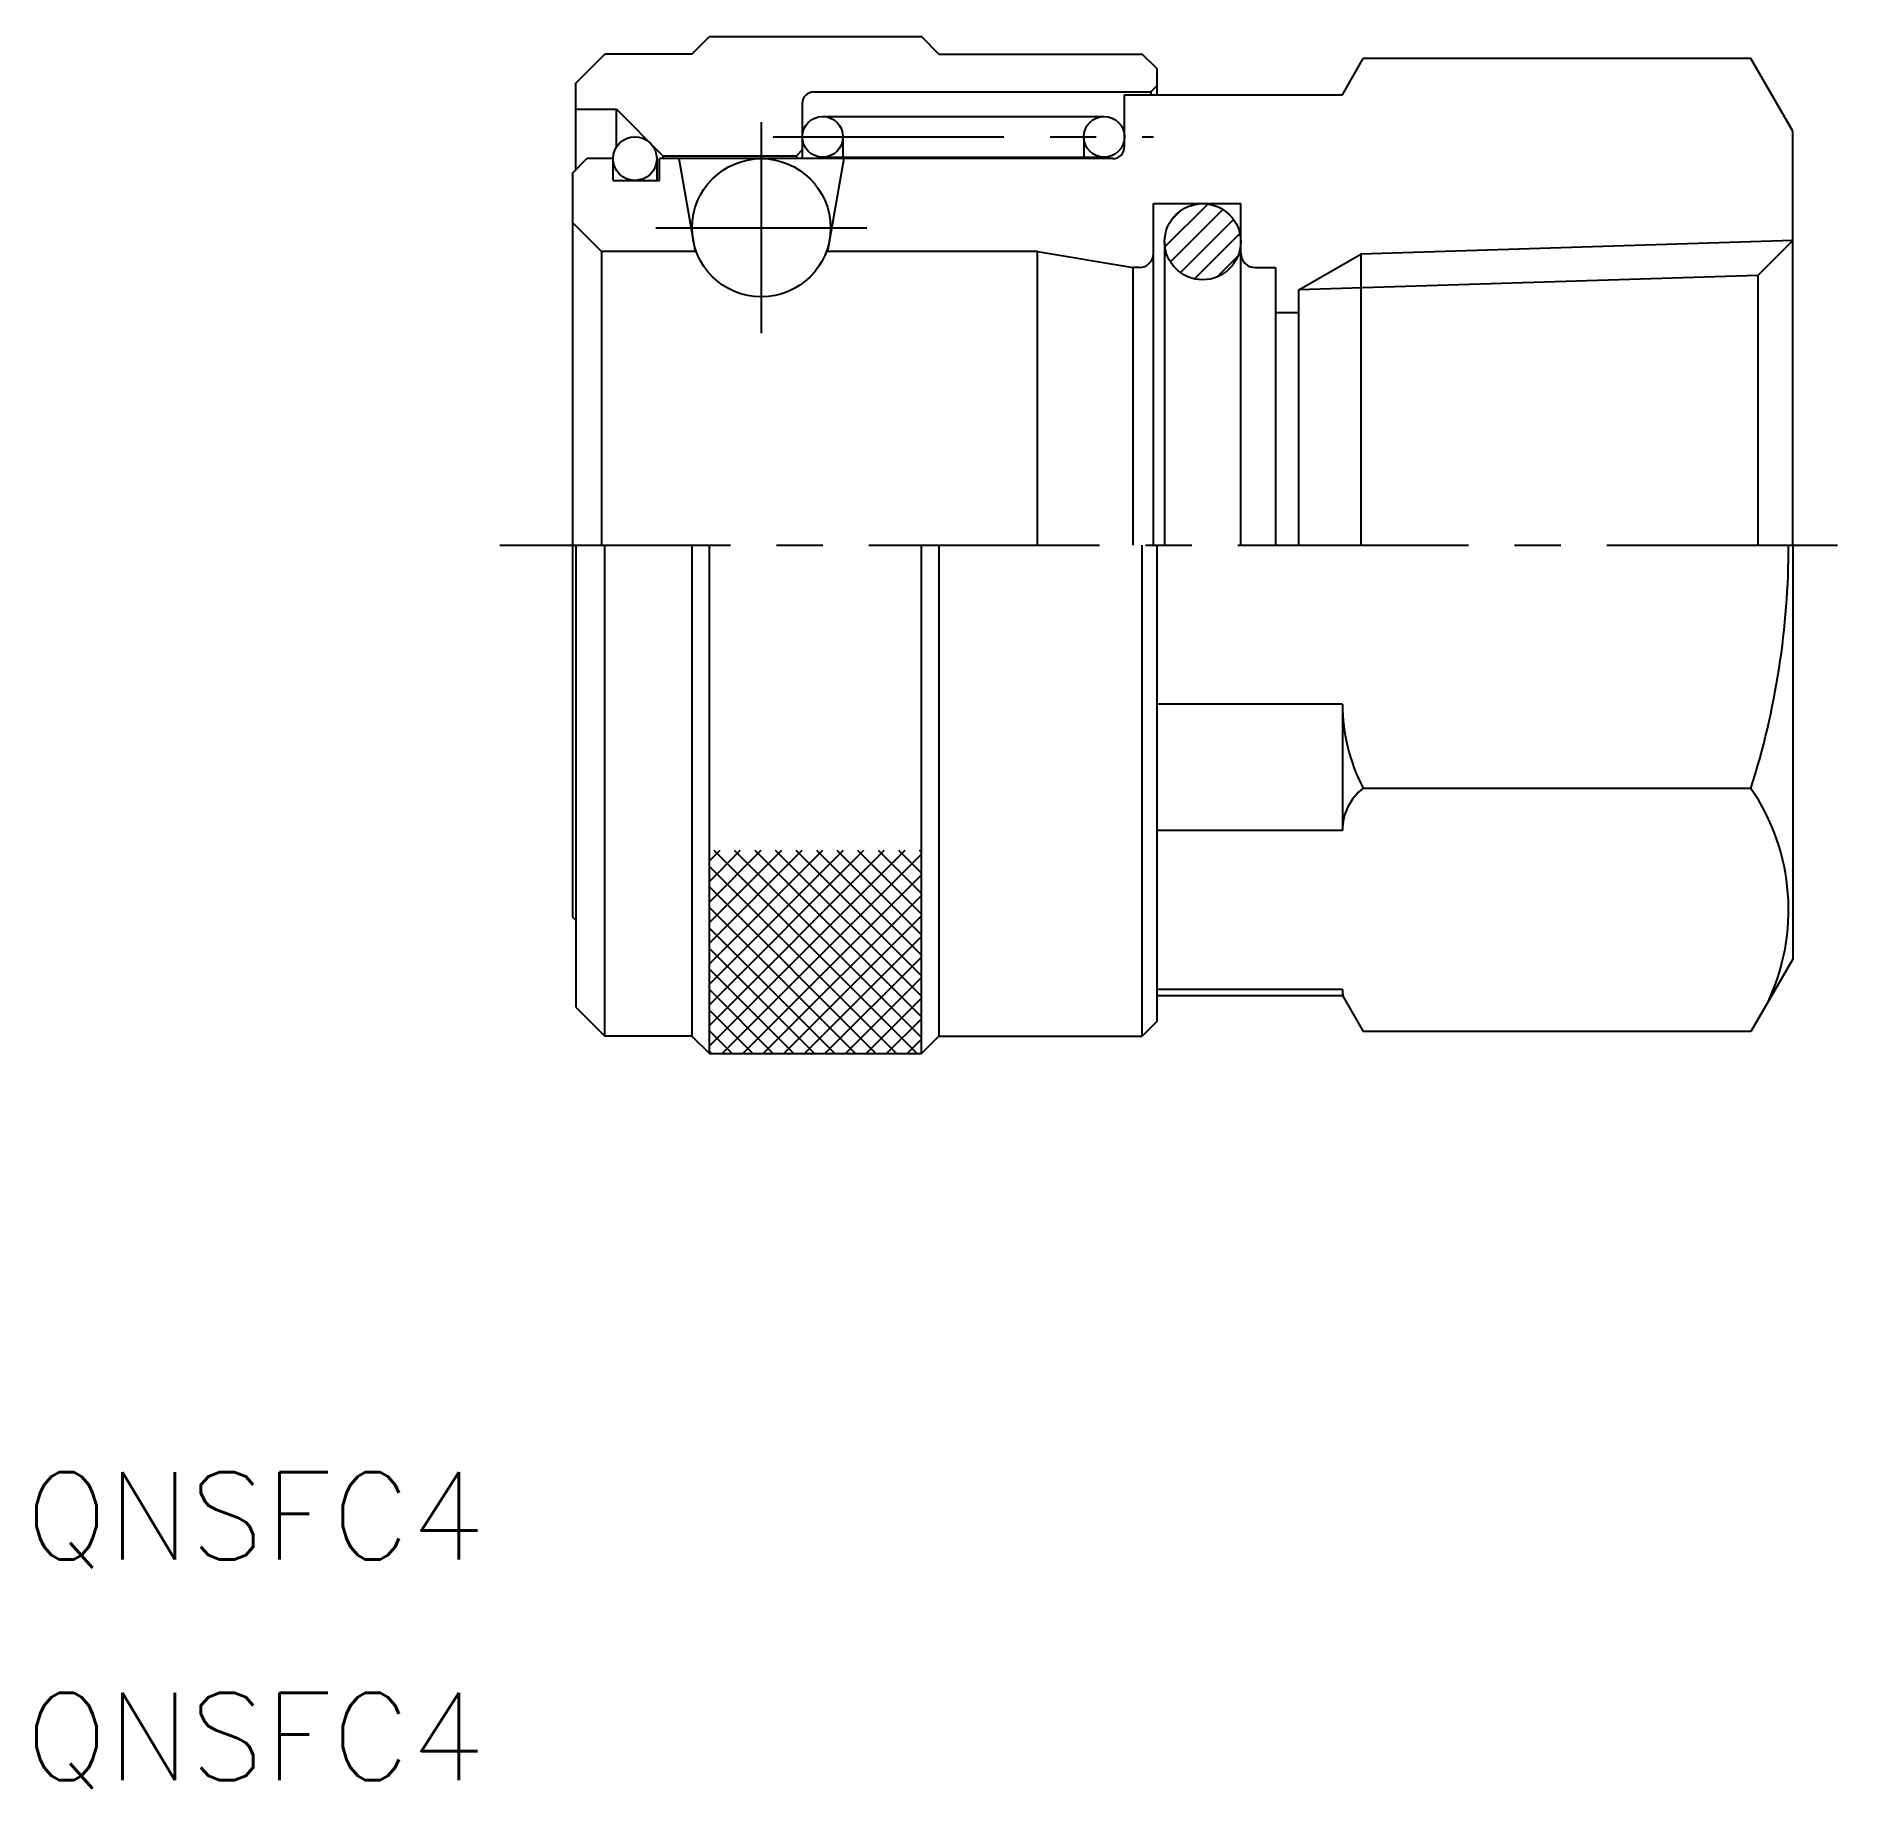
# Model space of a CAD drawing. Extents: x 25.1 to 88, y 30.1 to 90.4.
import ezdxf
from ezdxf.enums import TextEntityAlignment as Align

# ---------------------------------------------------------------- set-up
doc = ezdxf.new("R2010")
doc.units = 0
doc.header["$LTSCALE"] = 0.25
doc.linetypes.add('CENTER', pattern=[50.8, 31.75, -6.35, 6.35, -6.35])
doc.layers.get('0').update_dxf_attribs({"linetype": 'CONTINUOUS'})
doc.layers.add('CENTER', color=1, linetype='CONTINUOUS')
doc.styles.get("Standard").update_dxf_attribs({"font": 'txt.shx', "bigfont": 'bigfont.shx'})

msp = doc.modelspace()

# ---------------------------------------------------------------- linework, layer by layer
for p, q in [((47.615, 89.775), (48.215, 90.375)), ((48.215, 90.375), (55.515, 90.375)), ((56.115, 89.775), (55.515, 90.375)), ((43.615, 88.775), (44.615, 89.775)), ((47.615, 89.775), (44.615, 89.775)), ((56.115, 89.775), (63.115, 89.775)), ((63.615, 89.275), (63.115, 89.775)), ((70.004, 88.375), (70.722, 89.618)), ((84.064, 89.618), (70.722, 89.618)), ((85.504, 87.125), (84.064, 89.618)), ((43.615, 85.785), (43.615, 88.775)), ((63.615, 89.275), (63.615, 88.375)), ((51.815, 88.475), (63.415, 88.475)), ((62.504, 88.375), (70.004, 88.375)), ((62.504, 86.575), (62.504, 88.375)), ((63.615, 88.675), (63.415, 88.475)), ((63.415, 88.475), (63.415, 88.375)), ((43.615, 87.875), (45.015, 87.875)), ((45.015, 87.875), (46.615, 86.275)), ((45.015, 86.567), (45.015, 87.875)), ((51.415, 88.075), (51.415, 86.175)), ((52.115, 87.625), (61.804, 87.625)), ((52.815, 86.925), (52.815, 86.175)), ((61.104, 86.925), (61.104, 86.175)), ((85.504, 72.875), (85.504, 87.125)), ((46.615, 86.275), (51.215, 86.275)), ((46.615, 86.275), (46.615, 86.175)), ((51.415, 86.475), (51.215, 86.275)), ((51.215, 86.275), (51.215, 86.175)), ((43.504, 85.675), (44.004, 86.175)), ((43.504, 85.675), (43.504, 72.875)), ((44.904, 86.175), (44.004, 86.175)), ((44.904, 85.425), (44.904, 86.175)), ((46.404, 86.175), (46.404, 85.425)), ((62.104, 86.175), (46.504, 86.175)), ((46.504, 85.425), (46.504, 86.175)), ((47.168, 86.175), (47.732, 82.975)), ((52.115, 86.225), (61.804, 86.225)), ((52.84, 86.175), (52.276, 82.975)), ((44.904, 85.425), (46.504, 85.425)), ((63.504, 72.875), (63.504, 84.625)), ((63.504, 84.625), (66.504, 84.625)), ((66.504, 72.875), (66.504, 84.625)), ((43.504, 83.975), (44.504, 82.975)), ((63.884, 83.315), (63.884, 72.875)), ((85.504, 83.352), (84.304, 82.153)), ((44.504, 82.975), (44.504, 72.875)), ((47.77, 82.975), (44.504, 82.975)), ((59.504, 82.975), (52.238, 82.975)), ((59.504, 72.875), (59.504, 82.975)), ((59.504, 82.975), (62.804, 82.425)), ((70.632, 82.887), (70.632, 72.875)), ((62.804, 72.875), (62.804, 82.425)), ((63.004, 82.425), (62.804, 82.425)), ((67.004, 82.425), (67.704, 82.425)), ((67.704, 82.425), (67.704, 72.875)), ((84.304, 82.153), (68.504, 81.659)), ((84.304, 82.153), (84.304, 72.875)), ((68.504, 72.875), (68.504, 81.659)), ((67.704, 80.875), (68.504, 80.875)), ((43.504, 72.875), (43.504, 60.075)), ((43.615, 72.875), (43.615, 56.975)), ((44.615, 55.975), (44.615, 72.875)), ((47.615, 72.875), (47.615, 55.975)), ((48.215, 55.375), (48.215, 72.875)), ((55.515, 55.375), (55.515, 72.875)), ((56.115, 72.875), (56.115, 55.975)), ((63.115, 55.975), (63.115, 72.875)), ((63.615, 72.875), (63.615, 56.475)), ((85.504, 72.875), (85.504, 58.625)), ((70.004, 67.398), (63.615, 67.398)), ((70.004, 67.398), (70.004, 63.056)), ((84.064, 64.503), (70.722, 64.503)), ((70.004, 63.056), (63.615, 63.056)), ((48.215, 55.639), (54.95, 62.375)), ((48.215, 56.346), (54.243, 62.375)), ((48.215, 57.053), (53.536, 62.375)), ((48.215, 57.76), (52.829, 62.375)), ((48.215, 58.467), (52.122, 62.375)), ((48.215, 59.175), (51.415, 62.375)), ((48.215, 59.882), (50.708, 62.375)), ((48.215, 60.589), (50.001, 62.375)), ((48.215, 61.296), (49.293, 62.375)), ((48.215, 62.003), (48.586, 62.375)), ((48.365, 62.375), (55.365, 55.375)), ((49.072, 62.375), (55.515, 55.932)), ((49.779, 62.375), (55.515, 56.639)), ((50.486, 62.375), (55.515, 57.346)), ((51.193, 62.375), (55.515, 58.053)), ((51.9, 62.375), (55.515, 58.76)), ((52.607, 62.375), (55.515, 59.467)), ((53.314, 62.375), (55.515, 60.175)), ((54.021, 62.375), (55.515, 60.882)), ((54.729, 62.375), (55.515, 61.589)), ((55.436, 62.375), (55.515, 62.296)), ((48.215, 61.818), (54.657, 55.375)), ((48.657, 55.375), (55.515, 62.232)), ((48.215, 61.111), (53.95, 55.375)), ((49.365, 55.375), (55.515, 61.525)), ((50.072, 55.375), (55.515, 60.818)), ((43.504, 60.075), (43.615, 59.964)), ((48.215, 60.403), (53.243, 55.375)), ((50.779, 55.375), (55.515, 60.111)), ((48.215, 59.696), (52.536, 55.375)), ((51.486, 55.375), (55.515, 59.403)), ((48.215, 58.989), (51.829, 55.375)), ((52.193, 55.375), (55.515, 58.696)), ((85.504, 58.625), (84.064, 56.132)), ((48.215, 58.282), (51.122, 55.375)), ((52.9, 55.375), (55.515, 57.989)), ((48.215, 57.575), (50.415, 55.375)), ((53.607, 55.375), (55.515, 57.282)), ((70.004, 57.579), (63.615, 57.579)), ((63.615, 57.375), (70.004, 57.375)), ((70.004, 57.579), (70.004, 57.375)), ((70.004, 57.375), (70.722, 56.132)), ((43.615, 56.975), (44.615, 55.975)), ((48.215, 56.868), (49.708, 55.375)), ((48.215, 56.161), (49.001, 55.375)), ((54.314, 55.375), (55.515, 56.575)), ((63.615, 56.475), (63.115, 55.975)), ((84.064, 56.132), (70.722, 56.132)), ((47.615, 55.975), (44.615, 55.975)), ((47.615, 55.975), (48.215, 55.375)), ((48.215, 55.454), (48.293, 55.375)), ((55.021, 55.375), (55.515, 55.868)), ((56.115, 55.975), (55.515, 55.375)), ((56.115, 55.975), (63.115, 55.975)), ((48.215, 55.375), (55.515, 55.375))]:
    msp.add_line(p, q)
at = {"color": 3}
for p, q in [((63.896, 83.138), (65.371, 84.613)), ((64.084, 82.619), (65.89, 84.425)), ((64.13, 84.08), (64.429, 84.378)), ((64.426, 82.254), (66.255, 84.083)), ((64.914, 82.035), (66.474, 83.595)), ((85.504, 83.352), (70.632, 82.887)), ((65.688, 82.101), (66.407, 82.821)), ((68.504, 81.659), (70.632, 82.887))]:
    msp.add_line(p, q, dxfattribs=at)
for centre, radius in [((52.115, 86.925), 0.7), ((61.804, 86.925), 0.7), ((45.654, 86.175), 0.75), ((50.004, 83.795), 2.38), ((65.194, 83.315), 1.31)]:
    msp.add_circle(centre, radius)
for centre, radius, start, end in [((51.815, 88.075), 0.4, 90, 180), ((62.104, 86.575), 0.4, 270, 0), ((63.004, 82.925), 0.5, 270, 0), ((67.004, 82.925), 0.5, 180, 270), ((57.655, 72.875), 27.705, 342.41205, 0), ((76.199, 67.398), 6.195, 180, 207.85437), ((71.822, 63.056), 1.818, 127.24113, 180), ((77.948, 60.317), 7.412, 334.38425, 34.38425), ((71.822, 57.579), 1.818, 180, 187.24113)]:
    msp.add_arc(centre, radius, start, end)
at = {"layer": 'CENTER', "linetype": 'CENTER'}
for p, q in [((50.004, 87.425), (50.004, 80.165)), ((50.415, 86.925), (63.504, 86.925)), ((46.374, 83.795), (53.634, 83.795)), ((41.004, 72.875), (88.004, 72.875))]:
    msp.add_line(p, q, dxfattribs=at)

# ---------------------------------------------------------------- texts
for p in [(24.675, 37.067), (24.675, 29.471)]:
    msp.add_text('QNSFC4', height=3).set_placement(p, align=Align.BOTTOM_LEFT)

doc.saveas('drawing.dxf')
